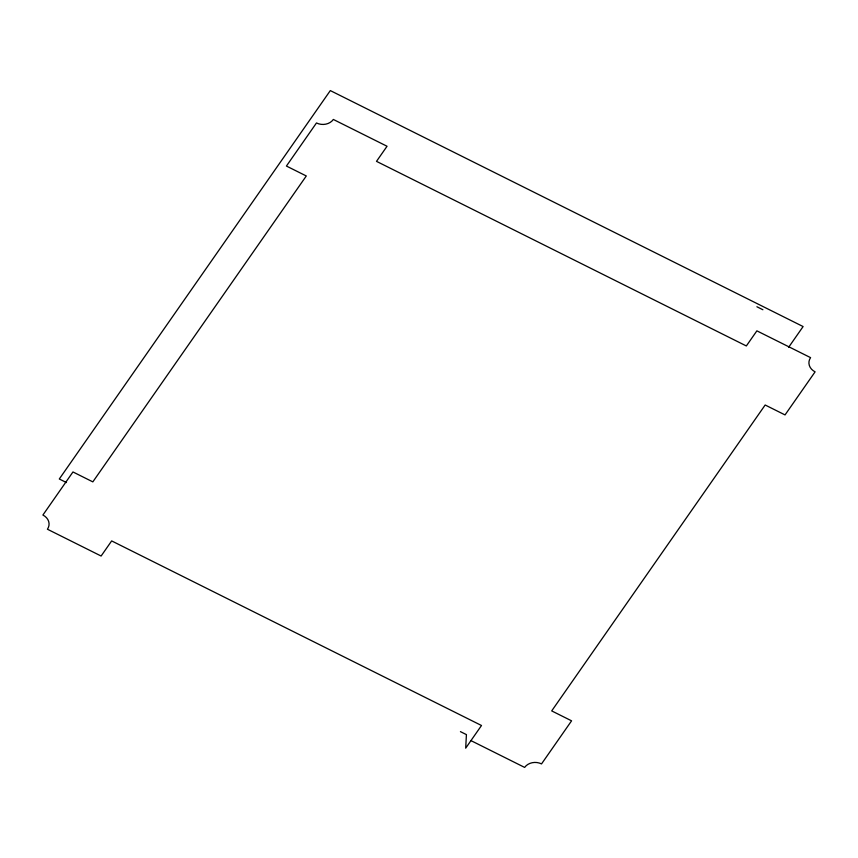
<?xml version="1.0" encoding="UTF-8"?>
<svg xmlns="http://www.w3.org/2000/svg" width="858" height="858" viewBox="0 0 858 858"><rect width="100%" height="100%" fill="white"/><g stroke="black" fill="none" stroke-linecap="round" stroke-linejoin="round"><path stroke-width="1.29" d="M788.556 347.404L803.109 326.555L330.319 90.583L59.299 478.989L66.484 482.571M756.895 306.746L762.891 309.738M460.424 731.627L466.42 734.609L465.69 748.165L481.499 725.503L111.658 540.915L101.115 556.027L47.426 529.225A12.366 10.328 3.1 0 0 42.9 515.036L72.962 471.954L92.836 481.874L306.295 175.965L286.422 166.044L316.473 122.962A12.366 10.328 3.1 0 0 333.354 119.455L387.044 146.257L376.501 161.358L746.342 345.956L756.885 330.845L810.574 357.636A12.366 10.328 3.1 0 0 815.1 371.836L785.038 414.918L765.164 404.997L551.705 710.907L571.578 720.827L541.527 763.91A12.366 10.328 3.1 0 0 524.646 767.417L470.956 740.615"/></g></svg>
